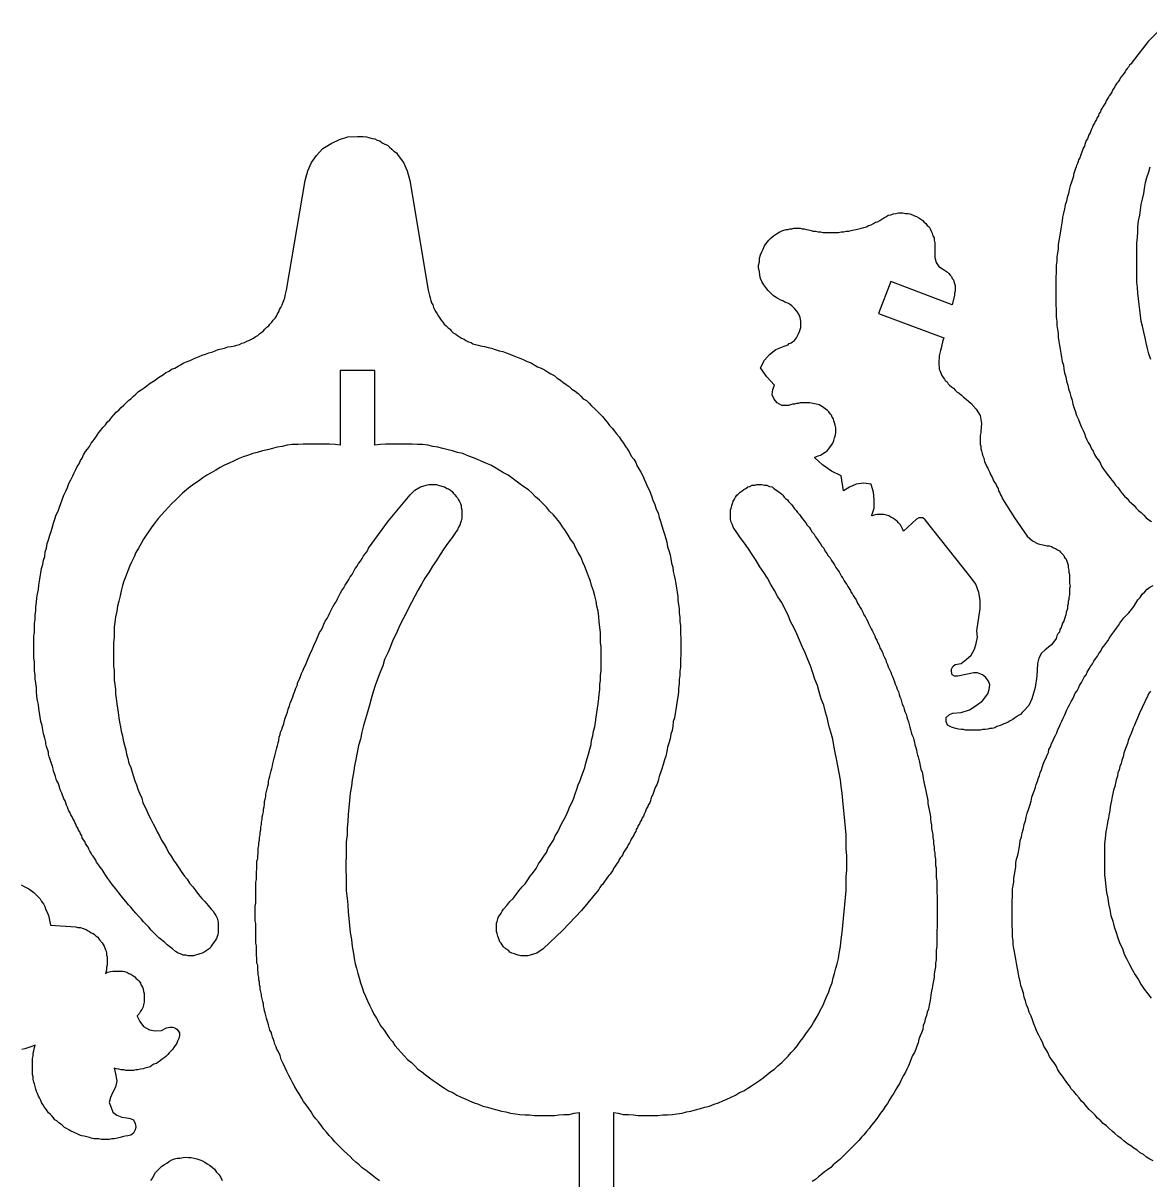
# Model space of a CAD drawing. Extents: x 3 to 449, y 3 to 233.
# Drawn here: x 122 to 220.9, y 129.4 to 230.9 of the extents above; entities that cross this region are included whole.
import ezdxf

# ---------------------------------------------------------------- set-up
doc = ezdxf.new("R2010")
doc.units = 0
doc.layers.add('DEFAULT_LAYER', color=1, linetype='CONTINUOUS')

msp = doc.modelspace()

# ---------------------------------------------------------------- linework, layer by layer
at = {"layer": 'DEFAULT_LAYER'}
for points in [[(222.34, 230.89), (220.77, 229.27), (219.37, 227.47), (219.26, 227.31), (219.14, 227.19), (219.03, 227.03), (218.92, 226.91), (218.81, 226.75), (218.75, 226.63), (218.64, 226.47), (218.53, 226.35), (218.41, 226.19), (218.3, 226.07), (218.25, 225.91), (218.13, 225.74), (218.02, 225.63), (217.91, 225.46), (217.85, 225.29), (217.74, 225.18), (217.63, 225.01), (217.57, 224.84), (217.46, 224.67), (217.35, 224.51), (217.29, 224.39), (217.18, 224.23), (217.07, 224.06), (217.01, 223.89), (216.9, 223.72), (216.79, 223.55), (216.73, 223.44), (216.62, 223.27), (216.57, 223.11), (216.45, 222.94), (216.4, 222.77), (216.29, 222.6), (216.23, 222.43), (216.12, 222.27), (216.06, 222.1), (215.95, 221.93), (215.89, 221.76), (215.78, 221.59), (215.73, 221.43), (215.67, 221.26), (215.56, 221.09), (215.5, 220.92), (215.45, 220.75), (215.33, 220.58), (215.28, 220.42), (215.22, 220.25), (215.17, 220.08), (215.05, 219.91), (215, 219.74), (214.94, 219.58), (214.89, 219.41), (214.83, 219.24), (214.77, 219.07), (214.66, 218.9), (214.61, 218.74), (214.55, 218.57), (214.49, 218.4), (214.44, 218.29), (214.38, 218.12), (214.33, 217.95), (214.27, 217.78), (214.21, 217.62), (214.21, 217.45), (214.16, 217.28), (214.05, 216.94), (213.93, 216.61), (213.82, 216.27), (213.77, 215.94), (213.65, 215.6), (213.6, 215.26), (213.49, 214.93), (213.43, 214.59), (213.32, 214.2), (213.26, 213.86), (213.21, 213.53), (213.15, 213.19), (213.09, 212.85), (213.04, 212.46), (212.98, 212.13), (212.93, 211.79), (212.87, 211.45), (212.87, 211.06), (212.81, 210.73), (212.76, 210.39), (212.76, 210), (212.7, 209.66), (212.7, 209.33), (212.7, 208.99), (212.65, 208.6), (212.65, 208.26), (212.65, 207.93), (212.65, 207.53), (212.65, 207.2), (212.65, 206.86), (212.65, 206.47), (212.65, 206.13), (212.7, 205.8), (212.7, 205.4), (212.7, 205.07), (212.76, 204.73), (212.76, 204.34), (212.81, 204), (212.87, 203.67), (212.87, 203.33), (212.93, 202.94), (212.98, 202.6), (213.04, 202.27), (213.09, 201.93), (213.15, 201.54), (213.21, 201.2), (213.32, 200.87), (213.37, 200.53), (213.43, 200.2), (213.54, 199.86), (213.6, 199.47), (213.71, 199.13), (213.77, 198.79), (213.88, 198.46), (213.99, 198.12), (214.1, 197.79), (214.16, 197.45), (214.27, 197.11), (214.38, 196.78), (214.49, 196.44), (214.66, 196.11), (214.77, 195.77), (214.89, 195.49), (215.05, 195.15), (215.17, 194.87), (215.28, 194.59), (215.39, 194.31), (215.5, 194.09), (215.67, 193.81), (215.78, 193.53), (215.95, 193.31), (216.06, 193.03), (216.23, 192.75), (216.4, 192.52), (216.57, 192.24), (216.68, 192.02), (216.85, 191.74), (217.01, 191.51), (217.18, 191.29), (217.41, 191.01), (217.57, 190.78), (217.74, 190.56), (217.91, 190.34), (218.13, 190.11), (218.3, 189.83), (218.47, 189.61), (218.69, 189.38), (218.92, 189.16), (219.09, 188.94), (219.31, 188.77), (219.54, 188.54), (219.7, 188.32), (219.93, 188.1), (220.15, 187.93), (220.38, 187.7), (220.6, 187.48), (220.82, 187.31), (221.05, 187.14)], [(220.99, 201.37), (220.82, 201.88), (220.71, 202.32), (220.6, 202.83), (220.49, 203.28), (220.38, 203.78), (220.26, 204.28), (220.15, 204.73), (220.1, 205.24), (220.04, 205.74), (219.98, 206.19), (219.93, 206.69), (219.87, 207.2), (219.82, 207.7), (219.76, 208.15), (219.76, 208.65), (219.76, 209.16), (219.76, 209.66), (219.76, 210.11), (219.76, 210.61), (219.76, 211.12), (219.76, 211.57), (219.82, 212.07), (219.87, 212.57), (219.87, 213.02), (219.93, 213.53), (220.04, 214.03), (220.1, 214.48), (220.15, 214.98), (220.26, 215.43), (220.38, 215.94), (220.43, 216.38), (220.54, 216.89), (220.66, 217.34), (220.82, 217.84), (220.94, 218.29)], [(153.31, 129.29), (152.97, 129.51), (152.69, 129.74), (152.41, 129.96), (152.13, 130.18), (151.79, 130.41), (151.51, 130.69), (151.23, 130.91), (150.95, 131.14), (150.73, 131.42), (150.45, 131.64), (150.17, 131.92), (149.89, 132.2), (149.67, 132.42), (149.39, 132.7), (149.16, 132.98), (148.88, 133.26), (148.66, 133.54), (148.43, 133.82), (148.21, 134.1), (147.98, 134.44), (147.7, 134.72), (147.48, 135), (147.31, 135.34), (147.09, 135.62), (146.86, 135.95), (146.64, 136.23), (146.47, 136.57), (146.25, 136.91), (146.08, 137.19), (145.86, 137.52), (145.69, 137.86), (145.52, 138.19), (145.35, 138.53), (145.18, 138.87), (145.02, 139.2), (144.85, 139.59), (144.68, 139.93), (144.57, 140.27), (144.4, 140.66), (144.29, 140.83), (144.23, 141.05), (144.12, 141.27), (144.06, 141.5), (144.01, 141.67), (143.9, 141.89), (143.84, 142.11), (143.78, 142.34), (143.67, 142.51), (143.62, 142.73), (143.56, 142.96), (143.5, 143.18), (143.45, 143.35), (143.39, 143.57), (143.34, 143.8), (143.28, 144.02), (143.22, 144.19), (143.17, 144.41), (143.11, 144.64), (143.11, 144.8), (143.06, 145.03), (143, 145.25), (142.94, 145.48), (142.94, 145.64), (142.89, 145.87), (142.83, 146.09), (142.83, 146.32), (142.78, 146.48), (142.78, 146.71), (142.72, 146.93), (142.72, 147.16), (142.66, 147.38), (142.66, 147.55), (142.61, 147.77), (142.61, 148), (142.61, 148.22), (142.55, 148.39), (142.55, 148.61), (142.55, 148.84), (142.5, 149.06), (142.5, 149.28), (142.5, 149.51), (142.5, 149.68), (142.5, 149.9), (142.44, 150.13), (142.44, 150.35), (142.44, 150.57), (142.44, 150.8), (142.44, 150.97), (142.44, 151.19), (142.44, 151.41), (142.44, 151.64), (142.44, 151.86), (142.38, 152.09), (142.38, 152.31), (142.38, 152.53), (142.38, 152.76), (142.38, 152.98), (142.38, 153.21), (142.38, 153.43), (142.44, 153.65), (142.44, 153.88), (142.44, 154.1), (142.44, 154.33), (142.44, 154.55), (142.44, 154.77), (142.44, 155), (142.44, 155.22), (142.44, 155.5), (142.5, 155.73), (142.5, 155.95), (142.5, 156.17), (142.5, 156.4), (142.55, 156.62), (142.55, 156.9), (142.55, 157.13), (142.55, 157.35), (142.61, 157.58), (142.61, 157.8), (142.66, 158.02), (142.66, 158.25), (142.66, 158.47), (142.72, 158.7), (142.72, 158.92), (142.78, 159.2), (142.78, 159.42), (142.83, 159.65), (142.83, 159.87), (142.89, 160.1), (142.89, 160.32), (142.94, 160.54), (142.94, 160.77), (143, 160.99), (143, 161.22), (143.06, 161.44), (143.11, 161.66), (143.11, 161.89), (143.17, 162.11), (143.22, 162.34), (143.22, 162.56), (143.28, 162.78), (143.34, 163.01), (143.34, 163.23), (143.39, 163.46), (143.45, 163.68), (143.5, 163.91), (143.56, 164.13), (143.56, 164.35), (143.62, 164.58), (143.67, 164.8), (143.73, 165.03), (143.78, 165.25), (143.84, 165.47), (143.9, 165.7), (143.95, 165.92), (144.01, 166.15), (144.06, 166.37), (144.12, 166.59), (144.18, 166.82), (144.23, 167.04), (144.29, 167.27), (144.34, 167.49), (144.4, 167.71), (144.46, 167.94), (144.51, 168.22), (144.57, 168.44), (144.62, 168.67), (144.74, 168.89), (144.79, 169.11), (144.9, 169.39), (144.96, 169.67), (145.02, 169.9), (145.13, 170.18), (145.24, 170.4), (145.3, 170.68), (145.41, 170.96), (145.46, 171.19), (145.58, 171.47), (145.69, 171.75), (145.74, 171.97), (145.86, 172.25), (145.97, 172.53), (146.08, 172.76), (146.14, 173.04), (146.25, 173.26), (146.36, 173.54), (146.47, 173.82), (146.58, 174.04), (146.7, 174.32), (146.81, 174.55), (146.92, 174.83), (147.03, 175.11), (147.14, 175.33), (147.26, 175.61), (147.37, 175.84), (147.48, 176.12), (147.59, 176.4), (147.7, 176.62), (147.82, 176.9), (147.93, 177.12), (148.04, 177.4), (148.21, 177.63), (148.32, 177.91), (148.43, 178.13), (148.54, 178.41), (148.71, 178.64), (148.82, 178.86), (148.94, 179.14), (149.05, 179.37), (149.22, 179.65), (149.33, 179.87), (149.5, 180.09), (149.61, 180.37), (149.72, 180.6), (149.89, 180.88), (150, 181.1), (150.17, 181.33), (150.28, 181.55), (150.45, 181.83), (150.62, 182.05), (150.73, 182.28), (150.9, 182.5), (151.01, 182.73), (151.18, 183.01), (151.35, 183.23), (151.46, 183.45), (151.63, 183.68), (151.79, 183.9), (151.91, 184.13), (152.07, 184.35), (152.24, 184.57), (152.35, 184.8), (154.09, 187.21), (155.99, 189.5), (156.39, 189.9), (156.89, 190.18), (157.4, 190.34), (157.62, 190.4), (157.84, 190.4), (158.07, 190.4), (158.29, 190.4), (158.46, 190.34), (158.68, 190.29), (158.85, 190.23), (159.02, 190.18), (159.24, 190.06), (159.36, 190.01), (159.52, 189.9), (159.69, 189.78), (159.8, 189.62), (159.92, 189.5), (160.03, 189.34), (160.14, 189.22), (160.25, 189.06), (160.31, 188.89), (160.42, 188.72), (160.48, 188.55), (160.48, 188.38), (160.53, 188.16), (160.53, 187.99), (160.53, 187.82), (160.53, 187.6), (160.53, 187.43), (160.48, 187.21), (160.42, 187.04), (160.36, 186.82), (160.25, 186.65), (160.14, 186.42), (160.03, 186.26), (159.69, 185.75), (159.3, 185.25), (158.96, 184.74), (158.63, 184.24), (158.29, 183.73), (157.96, 183.23), (157.62, 182.67), (157.28, 182.17), (157, 181.66), (156.67, 181.1), (156.39, 180.6), (156.11, 180.04), (155.83, 179.48), (155.55, 178.92), (155.27, 178.41), (154.99, 177.85), (154.76, 177.29), (154.48, 176.73), (154.26, 176.17), (154.03, 175.61), (153.75, 175.05), (153.59, 174.49), (153.36, 173.93), (153.14, 173.32), (152.91, 172.76), (152.75, 172.2), (152.58, 171.58), (152.41, 171.02), (152.24, 170.4), (152.07, 169.84), (151.91, 169.23), (151.74, 168.67), (151.63, 168.05), (151.46, 167.49), (151.35, 166.87), (151.23, 166.26), (151.12, 165.7), (151.01, 165.08), (150.9, 164.47), (150.84, 163.91), (150.73, 163.29), (150.67, 162.67), (150.62, 162.06), (150.56, 161.44), (150.51, 160.82), (150.45, 160.26), (150.45, 159.65), (150.39, 159.03), (150.39, 158.42), (150.39, 157.8), (150.34, 157.18), (150.34, 156.57), (150.39, 155.95), (150.39, 155.33), (150.39, 154.72), (150.45, 154.1), (150.51, 153.49), (150.56, 152.87), (150.62, 152.31), (150.67, 151.69), (150.73, 151.08), (150.84, 150.46), (150.9, 149.85), (151.01, 149.23), (151.07, 148.78), (151.18, 148.33), (151.29, 147.94), (151.4, 147.49), (151.51, 147.1), (151.63, 146.65), (151.79, 146.26), (151.91, 145.87), (152.07, 145.48), (152.24, 145.08), (152.41, 144.69), (152.63, 144.3), (152.8, 143.91), (153.03, 143.57), (153.25, 143.18), (153.42, 142.84), (153.7, 142.51), (153.92, 142.17), (154.15, 141.83), (154.43, 141.5), (154.65, 141.16), (154.93, 140.83), (155.21, 140.55), (155.49, 140.21), (155.77, 139.93), (156.11, 139.65), (156.39, 139.37), (156.67, 139.09), (157, 138.87), (157.34, 138.59), (157.68, 138.31), (158.01, 138.08), (158.35, 137.86), (158.68, 137.63), (159.02, 137.41), (159.36, 137.19), (159.75, 137.02), (160.08, 136.79), (160.48, 136.63), (160.87, 136.46), (161.2, 136.29), (161.6, 136.12), (161.99, 136.01), (162.38, 135.84), (162.77, 135.73), (163.16, 135.62), (163.61, 135.51), (164.01, 135.39), (164.4, 135.34), (164.79, 135.23), (165.24, 135.17), (165.63, 135.11), (166.08, 135.06), (166.47, 135.06), (166.92, 135), (167.37, 135), (167.76, 135), (168.21, 135), (168.65, 135), (169.05, 135.06), (169.49, 135.11), (169.94, 135.11), (170.39, 135.23), (170.84, 135.28), (170.84, 127.55)], [(173.86, 127.55), (173.86, 135.28), (174.26, 135.23), (174.7, 135.11), (175.15, 135.11), (175.6, 135.06), (175.99, 135), (176.44, 135), (176.89, 135), (177.28, 135), (177.73, 135), (178.18, 135.06), (178.57, 135.06), (179.02, 135.11), (179.41, 135.17), (179.86, 135.23), (180.25, 135.34), (180.64, 135.39), (181.03, 135.51), (181.48, 135.62), (181.87, 135.73), (182.27, 135.84), (182.66, 136.01), (183.05, 136.12), (183.44, 136.29), (183.78, 136.46), (184.17, 136.63), (184.56, 136.79), (184.9, 137.02), (185.29, 137.19), (185.63, 137.41), (185.96, 137.63), (186.3, 137.86), (186.64, 138.08), (186.97, 138.31), (187.31, 138.59), (187.64, 138.87), (187.98, 139.09), (188.26, 139.37), (188.6, 139.65), (188.88, 139.93), (189.16, 140.21), (189.44, 140.55), (189.72, 140.83), (190, 141.16), (190.22, 141.5), (190.5, 141.83), (190.72, 142.17), (190.95, 142.51), (191.23, 142.84), (191.4, 143.18), (191.62, 143.57), (191.84, 143.91), (192.01, 144.3), (192.24, 144.69), (192.4, 145.08), (192.57, 145.48), (192.74, 145.87), (192.85, 146.26), (193.02, 146.65), (193.13, 147.1), (193.25, 147.49), (193.36, 147.94), (193.47, 148.33), (193.58, 148.78), (193.64, 149.23), (193.75, 149.85), (193.81, 150.46), (193.92, 151.08), (193.97, 151.69), (194.03, 152.31), (194.09, 152.93), (194.14, 153.54), (194.2, 154.16), (194.25, 154.77), (194.25, 155.33), (194.25, 155.95), (194.31, 156.57), (194.31, 157.18), (194.31, 157.8), (194.25, 158.42), (194.25, 159.03), (194.25, 159.65), (194.2, 160.26), (194.14, 160.88), (194.09, 161.5), (194.03, 162.06), (193.97, 162.67), (193.92, 163.29), (193.81, 163.91), (193.75, 164.47), (193.64, 165.08), (193.53, 165.7), (193.41, 166.31), (193.3, 166.87), (193.19, 167.49), (193.08, 168.05), (192.91, 168.67), (192.74, 169.23), (192.63, 169.84), (192.46, 170.4), (192.29, 171.02), (192.07, 171.58), (191.9, 172.2), (191.73, 172.76), (191.51, 173.32), (191.34, 173.88), (191.12, 174.49), (190.89, 175.05), (190.67, 175.61), (190.39, 176.17), (190.16, 176.73), (189.94, 177.29), (189.66, 177.85), (189.38, 178.36), (189.16, 178.92), (188.88, 179.48), (188.6, 180.04), (188.26, 180.54), (187.98, 181.1), (187.64, 181.61), (187.36, 182.17), (187.03, 182.67), (186.69, 183.17), (186.36, 183.73), (186.02, 184.24), (185.68, 184.74), (185.35, 185.25), (184.95, 185.75), (184.62, 186.26), (184.62, 186.26), (184.45, 186.48), (184.34, 186.65), (184.28, 186.87), (184.17, 187.1), (184.11, 187.32), (184.11, 187.54), (184.11, 187.71), (184.11, 187.94), (184.11, 188.16), (184.17, 188.33), (184.23, 188.55), (184.28, 188.72), (184.34, 188.94), (184.45, 189.11), (184.56, 189.28), (184.67, 189.45), (184.79, 189.56), (184.95, 189.73), (185.12, 189.84), (185.29, 189.95), (185.46, 190.06), (185.63, 190.18), (185.8, 190.23), (186.02, 190.34), (186.24, 190.34), (186.41, 190.4), (186.64, 190.4), (186.86, 190.4), (187.08, 190.34), (187.31, 190.34), (187.53, 190.23), (187.76, 190.18), (187.92, 190.06), (188.15, 189.9), (188.37, 189.73), (188.48, 189.67), (188.6, 189.56), (188.71, 189.45), (188.82, 189.28), (188.93, 189.17), (189.1, 189.06), (189.21, 188.89), (189.32, 188.78), (189.49, 188.61), (189.6, 188.44), (189.72, 188.27), (189.88, 188.1), (190, 187.94), (190.16, 187.77), (190.28, 187.6), (190.44, 187.38), (190.56, 187.21), (190.72, 187.04), (190.84, 186.82), (191, 186.65), (191.17, 186.42), (191.28, 186.2), (191.45, 186.03), (191.56, 185.81), (191.73, 185.58), (191.84, 185.41), (192.01, 185.19), (192.12, 184.97), (192.29, 184.8), (192.4, 184.57), (192.57, 184.35), (192.69, 184.13), (192.85, 183.96), (192.97, 183.73), (193.13, 183.51), (193.25, 183.34), (193.36, 183.12), (193.53, 182.89), (193.64, 182.73), (193.75, 182.5), (193.86, 182.33), (193.97, 182.17), (194.09, 181.94), (194.2, 181.77), (194.31, 181.61), (194.42, 181.44), (194.53, 181.27), (194.65, 181.1), (194.7, 180.93), (194.81, 180.77), (194.87, 180.65), (194.98, 180.49), (195.15, 180.26), (195.26, 179.98), (195.37, 179.81), (195.49, 179.59), (195.6, 179.42), (195.71, 179.2), (195.82, 178.97), (195.93, 178.81), (196.05, 178.58), (196.16, 178.36), (196.21, 178.19), (196.33, 177.96), (196.44, 177.74), (196.55, 177.57), (196.66, 177.35), (196.77, 177.12), (196.83, 176.9), (196.94, 176.73), (197.05, 176.51), (197.17, 176.28), (197.22, 176.06), (197.33, 175.89), (197.45, 175.67), (197.5, 175.44), (197.61, 175.22), (197.73, 175), (197.78, 174.83), (197.89, 174.6), (197.95, 174.38), (198.06, 174.16), (198.17, 173.93), (198.23, 173.71), (198.34, 173.54), (198.4, 173.32), (198.51, 173.09), (198.57, 172.87), (198.68, 172.64), (198.73, 172.42), (198.85, 172.2), (198.9, 171.97), (198.96, 171.75), (199.07, 171.58), (199.13, 171.36), (199.18, 171.13), (199.29, 170.91), (199.35, 170.68), (199.41, 170.46), (199.52, 170.23), (199.57, 170.01), (199.63, 169.79), (199.74, 169.56), (199.8, 169.34), (199.86, 169.11), (199.91, 168.89), (199.97, 168.67), (200.02, 168.44), (200.14, 168.22), (200.19, 167.99), (200.25, 167.77), (200.3, 167.55), (200.36, 167.32), (200.42, 167.1), (200.47, 166.87), (200.53, 166.65), (200.58, 166.48), (200.64, 166.26), (200.7, 166.03), (200.75, 165.7), (200.81, 165.42), (200.92, 165.14), (200.98, 164.86), (201.03, 164.58), (201.09, 164.3), (201.14, 164.02), (201.2, 163.79), (201.26, 163.51), (201.31, 163.23), (201.37, 162.95), (201.42, 162.67), (201.42, 162.39), (201.48, 162.11), (201.54, 161.83), (201.59, 161.55), (201.65, 161.27), (201.65, 161.05), (201.7, 160.77), (201.76, 160.49), (201.76, 160.21), (201.82, 159.93), (201.87, 159.65), (201.87, 159.42), (201.93, 159.14), (201.93, 158.86), (201.98, 158.58), (201.98, 158.3), (202.04, 158.08), (202.04, 157.8), (202.1, 157.52), (202.1, 157.24), (202.1, 156.96), (202.15, 156.74), (202.15, 156.45), (202.15, 156.17), (202.15, 155.89), (202.21, 155.61), (202.21, 155.33), (202.21, 155.11), (202.21, 154.83), (202.21, 154.55), (202.26, 154.27), (202.26, 153.99), (202.26, 153.71), (202.26, 153.43), (202.26, 153.15), (202.26, 152.93), (202.26, 152.65), (202.26, 152.37), (202.26, 152.09), (202.26, 151.81), (202.26, 151.53), (202.21, 151.25), (202.21, 150.97), (202.21, 150.69), (202.21, 150.41), (202.21, 150.13), (202.21, 149.85), (202.15, 149.51), (202.15, 149.23), (202.15, 148.95), (202.15, 148.67), (202.1, 148.39), (202.1, 148.05), (202.04, 147.77), (201.98, 147.44), (201.98, 147.16), (201.93, 146.82), (201.87, 146.54), (201.82, 146.2), (201.76, 145.92), (201.7, 145.59), (201.65, 145.31), (201.59, 144.97), (201.54, 144.69), (201.48, 144.36), (201.37, 144.08), (201.31, 143.8), (201.2, 143.46), (201.14, 143.18), (201.03, 142.9), (200.98, 142.56), (200.86, 142.28), (200.75, 142), (200.64, 141.72), (200.58, 141.39), (200.47, 141.11), (200.36, 140.83), (200.25, 140.55), (200.08, 140.27), (199.97, 139.99), (199.86, 139.65), (199.74, 139.37), (199.57, 139.09), (199.46, 138.81), (199.29, 138.53), (199.13, 138.19), (198.96, 137.86), (198.79, 137.58), (198.62, 137.3), (198.45, 136.96), (198.23, 136.68), (198.06, 136.4), (197.89, 136.07), (197.67, 135.79), (197.5, 135.51), (197.28, 135.23), (197.11, 134.94), (196.89, 134.66), (196.66, 134.38), (196.49, 134.16), (196.27, 133.88), (196.05, 133.6), (195.82, 133.32), (195.6, 133.1), (195.37, 132.82), (195.15, 132.59), (194.87, 132.31), (194.65, 132.09), (194.42, 131.86), (194.14, 131.58), (193.92, 131.36), (193.69, 131.14), (193.41, 130.91), (193.13, 130.69), (192.91, 130.46), (192.63, 130.24), (192.35, 130.07), (192.12, 129.85), (191.84, 129.62), (191.56, 129.4), (191.28, 129.23)], [(221.19, 131.02), (220.91, 131.19), (220.63, 131.35), (220.35, 131.58), (220.07, 131.75), (219.79, 131.97), (219.51, 132.14), (219.23, 132.36), (218.95, 132.53), (218.67, 132.75), (218.39, 132.98), (218.11, 133.2), (217.83, 133.43), (217.61, 133.65), (217.33, 133.87), (217.11, 134.1), (216.83, 134.32), (216.6, 134.55), (216.32, 134.77), (216.1, 135.05), (215.87, 135.27), (215.59, 135.55), (215.37, 135.78), (215.14, 136.06), (214.92, 136.28), (214.7, 136.56), (214.47, 136.84), (214.25, 137.12), (214.02, 137.35), (213.86, 137.63), (213.63, 137.91), (213.41, 138.19), (213.24, 138.47), (213.02, 138.75), (212.85, 139.03), (212.68, 139.36), (212.51, 139.64), (212.29, 139.92), (212.12, 140.2), (211.95, 140.54), (211.78, 140.82), (211.62, 141.1), (211.5, 141.44), (211.34, 141.72), (211.17, 142.05), (211, 142.39), (210.89, 142.72), (210.72, 143.06), (210.61, 143.4), (210.5, 143.73), (210.33, 144.07), (210.22, 144.41), (210.1, 144.74), (209.99, 145.08), (209.88, 145.41), (209.82, 145.75), (209.71, 146.09), (209.6, 146.42), (209.54, 146.76), (209.43, 147.09), (209.38, 147.43), (209.32, 147.77), (209.26, 148.05), (209.21, 148.38), (209.15, 148.72), (209.1, 149.05), (209.04, 149.39), (208.98, 149.67), (208.93, 150.01), (208.93, 150.34), (208.87, 150.68), (208.87, 150.96), (208.87, 151.3), (208.82, 151.63), (208.82, 151.97), (208.82, 152.3), (208.82, 152.58), (208.82, 152.92), (208.82, 153.26), (208.82, 153.59), (208.82, 153.87), (208.87, 154.21), (208.87, 154.54), (208.87, 154.88), (208.93, 155.22), (208.98, 155.5), (208.98, 155.83), (209.04, 156.17), (209.1, 156.5), (209.15, 156.84), (209.15, 157.18), (209.21, 157.51), (209.32, 157.85), (209.38, 158.13), (209.43, 158.47), (209.49, 158.8), (209.54, 159.14), (209.66, 159.47), (209.71, 159.81), (209.82, 160.2), (209.88, 160.54), (209.99, 160.87), (210.05, 161.21), (210.16, 161.55), (210.27, 161.88), (210.38, 162.22), (210.5, 162.61), (210.55, 162.95), (210.66, 163.28), (210.78, 163.56), (210.89, 163.84), (210.94, 164.07), (211.06, 164.35), (211.11, 164.57), (211.22, 164.85), (211.28, 165.08), (211.39, 165.36), (211.5, 165.64), (211.56, 165.86), (211.67, 166.14), (211.78, 166.36), (211.9, 166.64), (212.01, 166.87), (212.06, 167.15), (212.18, 167.37), (212.29, 167.65), (212.4, 167.88), (212.51, 168.16), (212.62, 168.38), (212.74, 168.6), (212.85, 168.88), (212.96, 169.11), (213.07, 169.39), (213.18, 169.61), (213.3, 169.89), (213.41, 170.12), (213.52, 170.34), (213.63, 170.62), (213.74, 170.84), (213.86, 171.07), (214.02, 171.35), (214.14, 171.57), (214.25, 171.8), (214.36, 172.08), (214.53, 172.3), (214.64, 172.53), (214.75, 172.75), (214.92, 173.03), (215.03, 173.25), (215.14, 173.48), (215.31, 173.7), (215.42, 173.93), (215.59, 174.21), (215.71, 174.43), (215.87, 174.65), (215.99, 174.88), (216.15, 175.1), (216.32, 175.33), (216.43, 175.55), (216.6, 175.77), (216.71, 176), (216.88, 176.22), (217.05, 176.45), (217.22, 176.67), (217.33, 176.89), (217.5, 177.12), (217.67, 177.34), (217.83, 177.57), (218, 177.79), (218.17, 178.01), (218.28, 178.24), (218.45, 178.46), (218.62, 178.69), (218.84, 178.91), (219.07, 179.14), (219.29, 179.42), (219.51, 179.7), (219.68, 179.98), (219.85, 180.26), (220.07, 180.48), (220.24, 180.76), (220.47, 180.98), (220.69, 181.21), (220.91, 181.38), (221.19, 181.54)], [(220.97, 172.25), (220.8, 172.02), (220.69, 171.74), (220.52, 171.46), (220.41, 171.18), (220.3, 170.96), (220.19, 170.68), (220.02, 170.4), (219.91, 170.12), (219.79, 169.84), (219.68, 169.56), (219.57, 169.28), (219.46, 169.05), (219.35, 168.77), (219.23, 168.49), (219.12, 168.21), (219.01, 167.93), (218.95, 167.65), (218.84, 167.37), (218.73, 167.09), (218.62, 166.81), (218.56, 166.48), (218.45, 166.2), (218.39, 165.92), (218.28, 165.64), (218.23, 165.36), (218.11, 165.08), (218.06, 164.8), (217.95, 164.46), (217.89, 164.18), (217.83, 163.9), (217.72, 163.56), (217.67, 163.28), (217.61, 163), (217.55, 162.67), (217.5, 162.39), (217.44, 162.11), (217.39, 161.77), (217.33, 161.49), (217.27, 161.15), (217.22, 160.87), (217.16, 160.54), (217.11, 160.2), (217.05, 159.92), (217.05, 159.92), (216.99, 159.36), (216.94, 158.86), (216.94, 158.3), (216.94, 157.74), (216.94, 157.23), (216.94, 156.67), (216.94, 156.17), (216.99, 155.66), (217.05, 155.1), (217.11, 154.6), (217.22, 154.1), (217.27, 153.59), (217.39, 153.09), (217.5, 152.58), (217.67, 152.08), (217.78, 151.58), (217.95, 151.07), (218.11, 150.62), (218.28, 150.12), (218.51, 149.67), (218.67, 149.17), (218.9, 148.72), (219.12, 148.27), (219.35, 147.82), (219.63, 147.37), (219.91, 146.93), (220.13, 146.53), (220.41, 146.09), (220.75, 145.69), (221.03, 145.3)], [(121.85, 155.26), (122.07, 155.14), (122.29, 155.03), (122.52, 154.92), (122.74, 154.75), (122.97, 154.58), (123.13, 154.42), (123.36, 154.19), (123.53, 154.02), (123.64, 153.8), (123.81, 153.58), (123.92, 153.35), (124.03, 153.07), (124.14, 152.85), (124.26, 152.57), (124.31, 152.29), (124.37, 152.01), (124.42, 151.73), (126.66, 151.56), (126.83, 151.5), (127.06, 151.5), (127.22, 151.45), (127.39, 151.39), (127.56, 151.33), (127.73, 151.22), (127.84, 151.17), (128.01, 151.05), (128.18, 151), (128.29, 150.89), (128.4, 150.77), (128.57, 150.66), (128.74, 150.44), (128.96, 150.16), (129.13, 149.88), (129.24, 149.54), (129.3, 149.43), (129.35, 149.26), (129.35, 149.09), (129.41, 148.93), (129.41, 148.76), (129.41, 148.59), (129.41, 148.37), (129.41, 148.2), (129.35, 148.03), (129.35, 147.86), (129.3, 147.64), (129.24, 147.47), (129.24, 147.47), (129.46, 147.58), (129.69, 147.64), (129.91, 147.69), (130.14, 147.69), (130.3, 147.69), (130.53, 147.69), (130.75, 147.69), (130.92, 147.64), (131.14, 147.58), (131.31, 147.47), (131.48, 147.41), (131.65, 147.3), (131.82, 147.19), (131.93, 147.08), (132.1, 146.91), (132.21, 146.8), (132.32, 146.63), (132.38, 146.46), (132.49, 146.29), (132.55, 146.13), (132.6, 145.9), (132.66, 145.73), (132.66, 145.51), (132.66, 145.34), (132.66, 145.12), (132.66, 144.95), (132.6, 144.72), (132.55, 144.56), (132.43, 144.33), (132.32, 144.16), (132.21, 143.94), (132.04, 143.77), (132.04, 143.72), (132.27, 143.27), (132.6, 142.82), (133.11, 142.54), (133.61, 142.43), (134.17, 142.48), (134.62, 142.71), (134.9, 142.76), (135.12, 142.76), (135.35, 142.71), (135.51, 142.6), (135.63, 142.43), (135.74, 142.26), (135.74, 142.04), (135.68, 141.76), (135.57, 141.53), (135.51, 141.36), (135.4, 141.2), (135.29, 141.03), (135.12, 140.8), (135.01, 140.69), (134.84, 140.52), (134.73, 140.36), (134.56, 140.19), (134.39, 140.08), (134.23, 139.96), (134.06, 139.8), (133.89, 139.68), (133.72, 139.57), (133.5, 139.52), (133.33, 139.4), (133.16, 139.29), (132.94, 139.24), (132.71, 139.18), (132.55, 139.12), (132.32, 139.07), (132.1, 139.01), (131.93, 139.01), (131.71, 138.96), (131.48, 138.96), (131.26, 138.96), (131.03, 138.96), (130.86, 139.01), (130.64, 139.01), (130.42, 139.07), (130.19, 139.12), (130.02, 139.18), (130.14, 138.68), (130.25, 138.06), (130.14, 137.5), (129.86, 136.99), (129.69, 136.6), (129.58, 136.15), (129.74, 135.71), (129.91, 135.31), (130.25, 135.03), (130.7, 134.87), (131.14, 134.81), (131.43, 134.75), (131.71, 134.64), (131.87, 134.31), (131.93, 134.03), (131.87, 133.75), (131.71, 133.47), (131.48, 133.3), (131.2, 133.24), (130.98, 133.19), (130.75, 133.13), (130.53, 133.07), (130.3, 133.02), (130.02, 132.96), (129.8, 132.96), (129.58, 132.91), (129.35, 132.91), (129.13, 132.91), (128.9, 132.91), (128.68, 132.96), (128.46, 132.96), (128.23, 132.96), (128.01, 133.02), (127.84, 133.07), (127.62, 133.13), (127.39, 133.19), (127.17, 133.24), (127, 133.3), (126.78, 133.41), (126.61, 133.47), (126.38, 133.58), (126.22, 133.63), (126.05, 133.75), (125.82, 133.86), (125.66, 133.97), (125.49, 134.14), (125.32, 134.25), (125.15, 134.36), (124.98, 134.53), (124.82, 134.64), (124.7, 134.81), (124.54, 134.98), (124.42, 135.09), (124.26, 135.26), (124.14, 135.43), (124.03, 135.59), (123.86, 135.76), (123.75, 135.99), (123.64, 136.15), (123.58, 136.32), (123.47, 136.55), (123.36, 136.71), (123.3, 136.94), (123.19, 137.11), (123.13, 137.33), (123.08, 137.55), (123.02, 137.78), (122.97, 137.95), (122.91, 138.17), (122.91, 138.4), (122.85, 138.62), (122.85, 138.84), (122.85, 139.07), (122.85, 139.29), (122.85, 139.52), (122.85, 139.74), (122.85, 140.02), (122.91, 140.24), (122.91, 140.47), (122.97, 140.69), (123.02, 140.97), (123.08, 141.2), (122.8, 141.08), (122.52, 140.97), (122.18, 140.86), (121.9, 140.8)], [(133.24, 129.3), (133.4, 129.53), (133.52, 129.81), (133.64, 130.01), (133.84, 130.21), (134.04, 130.41), (134.19, 130.56), (134.43, 130.72), (134.63, 130.84), (134.87, 131), (135.07, 131.12), (135.3, 131.2), (135.54, 131.28), (135.78, 131.28), (136.06, 131.32), (136.25, 131.36), (136.53, 131.32), (136.77, 131.32), (137.05, 131.28), (137.28, 131.2), (137.52, 131.12), (137.76, 131.04), (137.96, 130.92), (138.19, 130.76), (138.39, 130.64), (138.63, 130.49), (138.83, 130.29), (138.99, 130.05), (139.22, 129.81), (139.38, 129.57), (139.5, 129.3)]]:
    msp.add_lwpolyline(points, dxfattribs=at)
for points in [[(138.54, 153.12), (138.71, 152.95), (138.82, 152.73), (138.93, 152.56), (139.04, 152.33), (139.1, 152.11), (139.15, 151.94), (139.15, 151.72), (139.15, 151.49), (139.15, 151.32), (139.15, 151.1), (139.1, 150.88), (139.04, 150.71), (138.99, 150.54), (138.87, 150.37), (138.76, 150.2), (138.65, 150.04), (138.54, 149.87), (138.43, 149.7), (138.26, 149.59), (138.09, 149.48), (137.92, 149.36), (137.75, 149.25), (137.53, 149.2), (137.36, 149.14), (137.14, 149.08), (136.97, 149.03), (136.74, 149.03), (136.52, 149.03), (136.3, 149.08), (136.07, 149.08), (135.85, 149.2), (135.62, 149.25), (135.4, 149.42), (135.12, 149.64), (134.9, 149.81), (134.67, 149.98), (134.45, 150.2), (134.17, 150.43), (133.94, 150.6), (133.72, 150.82), (133.5, 151.04), (133.27, 151.27), (133.05, 151.55), (132.82, 151.77), (132.6, 152), (132.38, 152.28), (132.15, 152.5), (131.93, 152.78), (131.7, 153.01), (131.48, 153.29), (131.26, 153.51), (131.03, 153.79), (130.86, 154.01), (130.64, 154.29), (130.41, 154.57), (130.25, 154.8), (130.02, 155.08), (129.85, 155.3), (129.63, 155.58), (129.46, 155.81), (129.29, 156.09), (129.13, 156.31), (128.96, 156.59), (128.79, 156.81), (128.68, 156.98), (128.57, 157.09), (128.45, 157.26), (128.4, 157.43), (128.29, 157.6), (128.17, 157.77), (128.06, 157.88), (128.01, 158.05), (127.89, 158.21), (127.78, 158.38), (127.73, 158.55), (127.61, 158.72), (127.5, 158.89), (127.45, 159.05), (127.33, 159.22), (127.22, 159.39), (127.17, 159.56), (127.05, 159.73), (127, 159.9), (126.89, 160.06), (126.83, 160.23), (126.72, 160.4), (126.66, 160.57), (126.55, 160.74), (126.49, 160.9), (126.38, 161.07), (126.33, 161.24), (126.21, 161.41), (126.16, 161.58), (126.05, 161.74), (125.99, 161.91), (125.93, 162.08), (125.82, 162.25), (125.77, 162.47), (125.71, 162.64), (125.6, 162.81), (125.54, 162.98), (125.49, 163.14), (125.43, 163.31), (125.32, 163.48), (125.26, 163.7), (125.21, 163.87), (125.15, 164.04), (125.09, 164.21), (124.98, 164.38), (124.93, 164.54), (124.87, 164.77), (124.81, 164.94), (124.76, 165.1), (124.7, 165.27), (124.65, 165.44), (124.59, 165.66), (124.53, 165.83), (124.48, 166), (124.42, 166.17), (124.37, 166.34), (124.31, 166.5), (124.25, 166.73), (124.25, 166.9), (124.2, 167.07), (124.14, 167.23), (124.09, 167.4), (124.03, 167.63), (124.03, 167.79), (123.92, 168.13), (123.81, 168.52), (123.75, 168.86), (123.69, 169.25), (123.58, 169.59), (123.52, 169.98), (123.47, 170.37), (123.41, 170.71), (123.36, 171.1), (123.3, 171.43), (123.24, 171.83), (123.19, 172.22), (123.19, 172.55), (123.13, 172.95), (123.08, 173.34), (123.08, 173.67), (123.02, 174.07), (123.02, 174.46), (123.02, 174.8), (122.96, 175.19), (122.96, 175.58), (122.96, 175.97), (122.96, 176.31), (122.96, 176.7), (122.96, 177.09), (123.02, 177.43), (123.02, 177.82), (123.02, 178.21), (123.08, 178.55), (123.08, 178.94), (123.13, 179.33), (123.13, 179.67), (123.19, 180.06), (123.24, 180.45), (123.3, 180.79), (123.36, 181.18), (123.41, 181.57), (123.47, 181.91), (123.52, 182.3), (123.58, 182.64), (123.64, 183.03), (123.75, 183.37), (123.81, 183.76), (123.92, 184.09), (123.97, 184.49), (124.09, 184.82), (124.14, 185.21), (124.25, 185.55), (124.37, 185.94), (124.48, 186.28), (124.59, 186.67), (124.7, 187.01), (124.81, 187.34), (124.93, 187.73), (125.09, 188.07), (125.21, 188.41), (125.32, 188.74), (125.49, 189.14), (125.6, 189.47), (125.77, 189.81), (125.93, 190.14), (126.05, 190.48), (126.21, 190.82), (126.38, 191.15), (126.49, 191.43), (126.66, 191.71), (126.77, 191.99), (126.94, 192.22), (127.05, 192.5), (127.22, 192.72), (127.33, 193), (127.5, 193.28), (127.67, 193.5), (127.84, 193.73), (128.01, 194.01), (128.17, 194.23), (128.34, 194.46), (128.51, 194.74), (128.68, 194.96), (128.85, 195.18), (129.01, 195.41), (129.24, 195.63), (129.41, 195.86), (129.63, 196.08), (129.8, 196.31), (130.02, 196.53), (130.19, 196.75), (130.41, 196.92), (130.64, 197.15), (130.86, 197.37), (131.03, 197.54), (131.26, 197.76), (131.48, 197.93), (131.7, 198.15), (131.93, 198.32), (132.15, 198.55), (132.38, 198.71), (132.66, 198.88), (132.88, 199.05), (133.1, 199.22), (133.33, 199.39), (133.61, 199.55), (133.83, 199.72), (134.06, 199.89), (134.34, 200.06), (134.56, 200.23), (134.84, 200.34), (135.06, 200.51), (135.34, 200.62), (135.62, 200.79), (135.85, 200.9), (136.13, 201.07), (136.41, 201.18), (136.69, 201.29), (136.91, 201.4), (137.19, 201.51), (137.47, 201.63), (137.75, 201.74), (138.03, 201.85), (138.31, 201.96), (138.59, 202.02), (138.87, 202.13), (139.15, 202.24), (139.43, 202.3), (139.71, 202.35), (139.99, 202.47), (140.27, 202.52), (140.61, 202.58), (140.78, 202.63), (141, 202.69), (141.23, 202.8), (141.45, 202.86), (141.67, 202.97), (141.84, 203.03), (142.07, 203.14), (142.23, 203.25), (142.4, 203.36), (142.63, 203.48), (142.79, 203.64), (142.96, 203.76), (143.13, 203.87), (143.24, 204.04), (143.41, 204.2), (143.58, 204.32), (143.69, 204.48), (143.86, 204.65), (143.97, 204.82), (144.14, 204.99), (144.25, 205.16), (144.36, 205.38), (144.47, 205.55), (144.53, 205.77), (144.64, 205.94), (144.75, 206.16), (144.81, 206.33), (144.92, 206.56), (144.98, 206.78), (145.03, 207), (145.09, 207.23), (145.15, 207.45), (146.77, 217.09), (147, 217.93), (147.33, 218.66), (147.78, 219.27), (148.34, 219.89), (149.07, 220.34), (149.8, 220.67), (150.52, 220.9), (151.36, 220.95), (151.64, 220.95), (151.87, 220.95), (152.15, 220.9), (152.37, 220.84), (152.65, 220.78), (152.88, 220.73), (153.1, 220.62), (153.33, 220.56), (153.55, 220.39), (153.77, 220.28), (154, 220.17), (154.17, 220), (154.39, 219.83), (154.56, 219.66), (154.78, 219.5), (154.95, 219.27), (155.4, 218.66), (155.73, 217.93), (155.96, 217.09), (157.58, 207.45), (157.64, 207.23), (157.69, 207), (157.75, 206.78), (157.81, 206.56), (157.86, 206.33), (157.97, 206.16), (158.03, 205.94), (158.14, 205.77), (158.25, 205.55), (158.37, 205.38), (158.48, 205.16), (158.59, 204.99), (158.7, 204.82), (158.87, 204.65), (158.98, 204.48), (159.15, 204.32), (159.32, 204.15), (159.49, 204.04), (159.6, 203.87), (159.77, 203.7), (159.99, 203.59), (160.16, 203.48), (160.33, 203.36), (160.5, 203.25), (160.72, 203.14), (160.89, 203.03), (161.11, 202.92), (161.34, 202.86), (161.5, 202.75), (161.73, 202.69), (161.95, 202.63), (162.18, 202.58), (162.51, 202.52), (162.85, 202.41), (163.13, 202.35), (163.46, 202.24), (163.8, 202.13), (164.14, 202.07), (164.42, 201.96), (164.75, 201.85), (165.09, 201.68), (165.37, 201.57), (165.7, 201.46), (165.98, 201.35), (166.26, 201.18), (166.6, 201.07), (166.88, 200.9), (167.16, 200.73), (167.5, 200.62), (167.78, 200.45), (168.06, 200.28), (168.34, 200.11), (168.62, 199.95), (168.9, 199.72), (169.18, 199.55), (169.4, 199.39), (169.68, 199.16), (169.96, 198.99), (170.19, 198.77), (170.47, 198.6), (170.75, 198.38), (170.97, 198.15), (171.19, 197.93), (171.47, 197.76), (171.7, 197.54), (171.92, 197.31), (172.2, 197.03), (172.43, 196.81), (172.65, 196.59), (172.87, 196.36), (173.1, 196.08), (173.27, 195.86), (173.49, 195.58), (173.71, 195.35), (173.94, 195.07), (174.11, 194.85), (174.33, 194.57), (174.5, 194.29), (174.72, 194.01), (174.89, 193.73), (175.06, 193.5), (175.23, 193.22), (175.4, 192.89), (175.62, 192.61), (175.79, 192.33), (175.9, 192.05), (176.07, 191.77), (176.24, 191.49), (176.4, 191.15), (176.52, 190.87), (176.68, 190.54), (176.8, 190.26), (176.96, 189.92), (177.08, 189.64), (177.19, 189.3), (177.3, 189.02), (177.47, 188.63), (177.58, 188.24), (177.75, 187.9), (177.86, 187.51), (177.97, 187.17), (178.08, 186.78), (178.2, 186.39), (178.31, 186.05), (178.42, 185.66), (178.53, 185.33), (178.59, 184.93), (178.7, 184.6), (178.81, 184.21), (178.87, 183.87), (178.92, 183.48), (179.04, 183.14), (179.09, 182.75), (179.15, 182.41), (179.26, 182.02), (179.32, 181.69), (179.37, 181.29), (179.43, 180.96), (179.48, 180.56), (179.48, 180.23), (179.54, 179.84), (179.6, 179.5), (179.6, 179.11), (179.65, 178.72), (179.65, 178.38), (179.71, 177.99), (179.71, 177.65), (179.71, 177.26), (179.76, 176.92), (179.76, 176.53), (179.76, 176.2), (179.76, 175.8), (179.76, 175.47), (179.71, 175.08), (179.71, 174.74), (179.71, 174.35), (179.65, 174.01), (179.65, 173.62), (179.6, 173.28), (179.6, 172.89), (179.54, 172.5), (179.54, 172.16), (179.48, 171.77), (179.43, 171.43), (179.37, 171.04), (179.32, 170.65), (179.26, 170.31), (179.2, 169.92), (179.09, 169.59), (179.04, 169.19), (178.98, 168.8), (178.87, 168.47), (178.81, 168.07), (178.7, 167.68), (178.59, 167.35), (178.53, 166.95), (178.42, 166.56), (178.31, 166.22), (178.2, 165.83), (178.08, 165.44), (178.03, 165.27), (177.97, 165.1), (177.92, 164.94), (177.86, 164.77), (177.8, 164.54), (177.75, 164.38), (177.69, 164.21), (177.64, 164.04), (177.52, 163.87), (177.47, 163.7), (177.41, 163.54), (177.36, 163.37), (177.3, 163.2), (177.19, 163.03), (177.13, 162.81), (177.08, 162.64), (177.02, 162.47), (176.91, 162.3), (176.85, 162.14), (176.74, 161.97), (176.68, 161.8), (176.63, 161.63), (176.52, 161.46), (176.46, 161.3), (176.35, 161.13), (176.29, 160.96), (176.18, 160.79), (176.12, 160.62), (176.01, 160.46), (175.96, 160.29), (175.84, 160.12), (175.79, 159.95), (175.68, 159.78), (175.62, 159.62), (175.51, 159.45), (175.4, 159.28), (175.34, 159.11), (175.23, 158.94), (175.12, 158.77), (175.06, 158.61), (174.95, 158.44), (174.84, 158.27), (174.72, 158.1), (174.67, 157.93), (174.56, 157.77), (174.44, 157.65), (174.33, 157.49), (174.28, 157.32), (174.16, 157.15), (174.05, 156.98), (173.94, 156.81), (173.83, 156.7), (173.77, 156.53), (173.66, 156.37), (173.55, 156.2), (173.43, 156.09), (173.32, 155.92), (173.21, 155.75), (173.1, 155.64), (172.99, 155.47), (172.87, 155.3), (172.76, 155.19), (172.65, 155.02), (172.54, 154.85), (171.03, 153.01), (169.4, 151.27), (167.67, 149.64), (167.11, 149.25), (166.54, 149.08), (166.32, 149.03), (166.1, 149.03), (165.87, 149.03), (165.7, 149.03), (165.48, 149.08), (165.31, 149.14), (165.14, 149.2), (164.92, 149.25), (164.75, 149.36), (164.64, 149.48), (164.47, 149.59), (164.3, 149.7), (164.19, 149.81), (164.08, 149.98), (163.97, 150.15), (163.86, 150.26), (163.8, 150.43), (163.74, 150.6), (163.69, 150.76), (163.63, 150.99), (163.58, 151.16), (163.58, 151.32), (163.58, 151.49), (163.58, 151.72), (163.58, 151.88), (163.63, 152.05), (163.69, 152.28), (163.74, 152.45), (163.86, 152.61), (163.97, 152.78), (164.08, 152.95), (164.19, 153.12), (164.47, 153.45), (164.75, 153.79), (165.03, 154.07), (165.31, 154.41), (165.54, 154.74), (165.82, 155.08), (166.1, 155.36), (166.32, 155.69), (166.54, 156.03), (166.82, 156.37), (167.05, 156.7), (167.27, 157.09), (167.5, 157.43), (167.72, 157.77), (167.95, 158.1), (168.11, 158.49), (168.34, 158.83), (168.56, 159.17), (168.73, 159.56), (168.95, 159.9), (169.12, 160.29), (169.29, 160.62), (169.51, 161.02), (169.68, 161.35), (169.85, 161.74), (170.02, 162.14), (170.19, 162.47), (170.35, 162.86), (170.47, 163.26), (170.63, 163.65), (170.75, 164.04), (170.91, 164.43), (171.03, 164.77), (171.19, 165.16), (171.31, 165.55), (171.42, 165.94), (171.53, 166.34), (171.64, 166.73), (171.75, 167.18), (171.87, 167.57), (171.92, 167.96), (172.03, 168.35), (172.09, 168.75), (172.2, 169.14), (172.26, 169.53), (172.31, 169.98), (172.37, 170.37), (172.43, 170.76), (172.48, 171.15), (172.54, 171.6), (172.59, 171.99), (172.65, 172.39), (172.65, 172.83), (172.71, 173.23), (172.71, 173.62), (172.76, 174.07), (172.76, 174.46), (172.76, 174.91), (172.76, 175.3), (172.76, 175.69), (172.76, 176.14), (172.71, 176.53), (172.71, 176.98), (172.71, 177.37), (172.65, 177.88), (172.59, 178.32), (172.54, 178.77), (172.48, 179.28), (172.37, 179.72), (172.31, 180.17), (172.2, 180.62), (172.09, 181.07), (171.92, 181.52), (171.81, 181.91), (171.64, 182.36), (171.47, 182.81), (171.31, 183.2), (171.14, 183.59), (170.97, 184.04), (170.75, 184.43), (170.52, 184.82), (170.35, 185.21), (170.07, 185.61), (169.85, 185.94), (169.63, 186.33), (169.35, 186.67), (169.12, 187.06), (168.84, 187.4), (168.56, 187.73), (168.23, 188.07), (167.95, 188.41), (167.67, 188.69), (167.33, 189.02), (166.99, 189.3), (166.71, 189.64), (166.38, 189.92), (165.98, 190.2), (165.65, 190.42), (165.31, 190.7), (164.92, 190.98), (164.58, 191.21), (164.19, 191.43), (163.8, 191.66), (163.41, 191.88), (163.07, 192.1), (162.62, 192.27), (162.23, 192.44), (161.84, 192.61), (161.45, 192.78), (161, 192.94), (160.61, 193.11), (160.16, 193.22), (159.71, 193.34), (159.32, 193.45), (158.87, 193.56), (158.42, 193.67), (157.97, 193.73), (157.53, 193.84), (157.08, 193.9), (156.63, 193.9), (156.18, 193.95), (155.68, 193.95), (155.23, 193.95), (154.78, 193.95), (154.28, 193.95), (153.83, 193.95), (153.38, 193.9), (152.88, 193.84), (152.88, 200.39), (149.85, 200.39), (149.85, 193.84), (149.4, 193.9), (148.9, 193.95), (148.45, 193.95), (148, 193.95), (147.5, 193.95), (147.05, 193.95), (146.6, 193.95), (146.16, 193.9), (145.65, 193.9), (145.2, 193.84), (144.75, 193.73), (144.31, 193.67), (143.91, 193.56), (143.47, 193.45), (143.02, 193.34), (142.57, 193.22), (142.18, 193.11), (141.73, 192.94), (141.34, 192.83), (140.89, 192.66), (140.5, 192.44), (140.11, 192.27), (139.71, 192.1), (139.32, 191.88), (138.93, 191.66), (138.54, 191.43), (138.15, 191.21), (137.81, 190.98), (137.42, 190.7), (137.08, 190.48), (136.69, 190.2), (136.35, 189.92), (136.02, 189.64), (135.68, 189.3), (135.4, 189.02), (135.06, 188.69), (134.78, 188.41), (134.45, 188.07), (134.17, 187.73), (133.89, 187.4), (133.61, 187.06), (133.33, 186.67), (133.1, 186.33), (132.82, 185.94), (132.6, 185.61), (132.38, 185.21), (132.15, 184.82), (131.93, 184.43), (131.76, 184.04), (131.54, 183.59), (131.37, 183.2), (131.2, 182.81), (131.03, 182.36), (130.86, 181.91), (130.75, 181.52), (130.64, 181.07), (130.53, 180.62), (130.41, 180.17), (130.3, 179.72), (130.25, 179.28), (130.13, 178.77), (130.08, 178.32), (130.02, 177.88), (130.02, 177.37), (130.02, 176.98), (129.97, 176.53), (129.97, 176.14), (129.97, 175.69), (129.97, 175.3), (129.97, 174.85), (129.97, 174.46), (130.02, 174.07), (130.02, 173.62), (130.02, 173.23), (130.08, 172.83), (130.13, 172.39), (130.13, 171.99), (130.19, 171.6), (130.25, 171.15), (130.3, 170.76), (130.36, 170.37), (130.41, 169.92), (130.47, 169.53), (130.58, 169.14), (130.64, 168.75), (130.75, 168.35), (130.81, 167.96), (130.92, 167.51), (131.03, 167.12), (131.09, 166.73), (131.2, 166.34), (131.31, 165.94), (131.48, 165.55), (131.59, 165.16), (131.7, 164.77), (131.82, 164.38), (131.98, 164.04), (132.1, 163.65), (132.26, 163.26), (132.43, 162.86), (132.54, 162.47), (132.71, 162.14), (132.88, 161.74), (133.05, 161.35), (133.22, 161.02), (133.44, 160.62), (133.61, 160.29), (133.78, 159.9), (134, 159.56), (134.17, 159.17), (134.39, 158.83), (134.62, 158.49), (134.78, 158.1), (135.01, 157.77), (135.23, 157.43), (135.46, 157.09), (135.68, 156.76), (135.9, 156.42), (136.18, 156.03), (136.41, 155.75), (136.63, 155.41), (136.91, 155.08), (137.19, 154.74), (137.42, 154.41), (137.7, 154.07), (137.98, 153.79), (138.26, 153.45), (138.54, 153.12)], [(186.75, 200.64), (187.09, 201.31), (187.53, 201.81), (188.09, 202.26), (188.82, 202.54), (188.99, 202.6), (189.16, 202.65), (189.27, 202.77), (189.44, 202.82), (189.55, 202.93), (189.72, 203.05), (189.89, 203.27), (190.05, 203.55), (190.17, 203.83), (190.28, 204.17), (190.28, 204.45), (190.28, 204.73), (190.22, 205.06), (190.11, 205.34), (189.94, 205.62), (189.72, 205.85), (189.61, 205.96), (189.49, 206.07), (189.38, 206.18), (189.21, 206.29), (189.05, 206.35), (188.88, 206.41), (188.71, 206.52), (188.54, 206.57), (188.32, 206.69), (188.21, 206.74), (188.04, 206.86), (187.87, 206.97), (187.76, 207.08), (187.65, 207.19), (187.53, 207.3), (187.42, 207.42), (187.2, 207.7), (187.03, 207.92), (186.86, 208.2), (186.75, 208.48), (186.69, 208.76), (186.64, 209.1), (186.58, 209.38), (186.58, 209.66), (186.64, 209.94), (186.64, 210.27), (186.75, 210.55), (186.86, 210.83), (186.97, 211.06), (187.09, 211.34), (187.25, 211.56), (187.48, 211.84), (187.65, 212.01), (187.87, 212.23), (188.15, 212.4), (188.43, 212.57), (188.71, 212.68), (188.99, 212.79), (189.16, 212.79), (189.33, 212.85), (189.49, 212.85), (189.66, 212.9), (189.83, 212.9), (190, 212.9), (190.22, 212.9), (190.39, 212.85), (190.56, 212.85), (190.78, 212.79), (190.95, 212.74), (191.18, 212.68), (191.34, 212.62), (191.57, 212.62), (191.79, 212.57), (192.02, 212.57), (192.24, 212.51), (192.46, 212.51), (192.69, 212.51), (192.91, 212.51), (193.14, 212.51), (193.36, 212.51), (193.58, 212.51), (193.81, 212.57), (194.03, 212.57), (194.26, 212.62), (194.48, 212.62), (194.7, 212.68), (194.93, 212.74), (195.15, 212.79), (195.38, 212.85), (195.6, 212.9), (195.82, 212.96), (196.05, 213.02), (196.22, 213.13), (196.44, 213.18), (196.66, 213.3), (196.83, 213.41), (197, 213.46), (197.22, 213.58), (197.39, 213.69), (197.56, 213.8), (197.79, 213.91), (197.95, 214.03), (198.18, 214.08), (198.4, 214.14), (198.63, 214.19), (198.85, 214.25), (199.02, 214.25), (199.24, 214.25), (199.47, 214.19), (199.69, 214.19), (199.86, 214.14), (200.08, 214.08), (200.25, 213.97), (200.42, 213.91), (200.64, 213.8), (200.81, 213.69), (200.98, 213.58), (201.09, 213.46), (201.26, 213.3), (201.37, 213.13), (201.54, 213.02), (201.65, 212.79), (201.71, 212.62), (201.82, 212.46), (201.87, 212.23), (201.99, 212.06), (201.99, 211.84), (202.04, 211.62), (202.04, 211.39), (202.04, 211.17), (202.04, 210.94), (202.04, 210.72), (202.04, 210.33), (202.15, 209.88), (202.38, 209.54), (202.71, 209.32), (202.88, 209.21), (202.99, 209.15), (203.16, 209.04), (203.27, 208.93), (203.39, 208.76), (203.5, 208.65), (203.55, 208.48), (203.67, 208.37), (203.72, 208.2), (203.78, 208.03), (203.83, 207.86), (203.83, 207.7), (203.83, 207.53), (203.83, 207.36), (203.78, 207.19), (203.78, 207.02), (203.55, 206.18), (198.18, 208.2), (197.11, 205.4), (202.83, 203.27), (202.71, 202.93), (202.66, 202.65), (202.6, 202.37), (202.55, 202.15), (202.49, 201.93), (202.43, 201.7), (202.43, 201.48), (202.38, 201.25), (202.38, 201.09), (202.38, 200.92), (202.43, 200.69), (202.43, 200.53), (202.49, 200.41), (202.55, 200.25), (202.66, 199.97), (202.77, 199.8), (202.88, 199.63), (202.94, 199.52), (203.11, 199.4), (203.22, 199.24), (203.33, 199.12), (203.5, 198.96), (203.67, 198.84), (203.83, 198.68), (204, 198.51), (204.17, 198.4), (204.39, 198.23), (204.56, 198.06), (204.79, 197.89), (205.01, 197.72), (205.24, 197.5), (205.68, 197), (206.02, 196.44), (206.13, 195.76), (206.08, 195.09), (206.08, 194.92), (206.02, 194.7), (206.02, 194.53), (206.02, 194.31), (206.02, 194.14), (206.02, 193.92), (206.08, 193.75), (206.08, 193.52), (206.13, 193.36), (206.19, 193.13), (206.24, 192.96), (206.3, 192.8), (206.36, 192.57), (206.41, 192.4), (206.52, 192.18), (206.58, 192.01), (206.69, 191.84), (206.75, 191.67), (206.86, 191.45), (206.92, 191.28), (207.03, 191.11), (207.14, 190.89), (207.2, 190.72), (207.31, 190.55), (207.42, 190.39), (207.48, 190.22), (207.59, 190.05), (207.64, 189.83), (207.76, 189.66), (207.81, 189.49), (207.92, 189.32), (207.98, 189.15), (209.04, 187.47), (210.16, 185.85), (210.61, 185.46), (211.12, 185.18), (211.68, 185.07), (211.9, 185.01), (212.07, 185.01), (212.29, 184.95), (212.46, 184.84), (212.63, 184.78), (212.8, 184.67), (212.97, 184.56), (213.08, 184.45), (213.19, 184.34), (213.36, 184.17), (213.41, 184), (213.53, 183.89), (213.64, 183.66), (213.69, 183.5), (213.75, 183.33), (213.75, 183.1), (213.81, 182.88), (213.81, 182.71), (213.86, 182.49), (213.86, 182.26), (213.86, 182.1), (213.86, 181.87), (213.86, 181.7), (213.92, 181.48), (213.86, 181.26), (213.86, 181.09), (213.86, 180.86), (213.86, 180.7), (213.81, 180.47), (213.81, 180.3), (213.75, 180.14), (213.75, 179.91), (213.69, 179.74), (213.69, 179.52), (213.64, 179.35), (213.58, 179.18), (213.53, 178.96), (213.47, 178.79), (213.41, 178.62), (213.36, 178.4), (213.25, 178.23), (213.19, 178.01), (213.13, 177.84), (213.02, 177.67), (212.97, 177.45), (212.85, 177.28), (212.74, 177.11), (212.69, 176.89), (212.29, 176.33), (211.73, 175.88), (211.4, 175.6), (211.17, 175.15), (211.06, 174.7), (211, 173.58), (210.84, 172.57), (210.56, 171.57), (210.28, 171.01), (209.88, 170.56), (209.72, 170.39), (209.55, 170.22), (209.38, 170.11), (209.21, 170), (209.04, 169.88), (208.88, 169.77), (208.65, 169.66), (208.48, 169.55), (208.26, 169.44), (208.09, 169.38), (207.87, 169.27), (207.7, 169.21), (207.48, 169.16), (207.31, 169.04), (207.08, 168.99), (206.86, 168.99), (206.69, 168.93), (206.47, 168.88), (206.24, 168.88), (206.02, 168.82), (205.8, 168.82), (205.63, 168.82), (205.4, 168.82), (205.18, 168.82), (204.96, 168.82), (204.73, 168.82), (204.56, 168.88), (204.34, 168.88), (204.11, 168.93), (203.89, 168.99), (203.67, 169.04), (203.5, 169.1), (203.16, 169.27), (203.05, 169.6), (203.05, 169.94), (203.33, 170.22), (203.61, 170.33), (204.34, 170.39), (205.07, 170.61), (205.68, 171.01), (206.24, 171.4), (206.69, 172.01), (206.8, 172.41), (206.86, 172.8), (206.75, 173.13), (206.52, 173.47), (206.24, 173.69), (205.8, 173.86), (205.46, 173.86), (204.06, 173.58), (203.78, 173.58), (203.55, 173.69), (203.5, 173.97), (203.5, 174.2), (203.61, 174.42), (203.83, 174.59), (204.34, 174.7), (204.79, 175.04), (205.24, 175.43), (205.52, 175.93), (205.68, 176.44), (205.8, 177), (205.74, 177.56), (206.02, 179.52), (206.02, 180.25), (205.91, 180.92), (205.63, 181.65), (205.24, 182.21), (201.2, 187.31), (200.98, 187.47), (200.64, 187.47), (200.42, 187.36), (199.3, 186.3), (199.19, 186.52), (199.13, 186.69), (199.02, 186.86), (198.85, 187.03), (198.74, 187.19), (198.57, 187.31), (198.4, 187.42), (198.18, 187.53), (198.01, 187.64), (197.79, 187.7), (197.56, 187.75), (197.39, 187.75), (197.17, 187.75), (196.94, 187.75), (196.72, 187.7), (196.55, 187.64), (196.5, 187.64), (196.5, 187.7), (196.72, 188.31), (196.72, 189.04), (196.66, 189.71), (196.44, 190.39), (196.44, 190.44), (195.77, 190.5), (195.15, 190.44), (194.54, 190.16), (194.03, 189.83), (193.81, 191.17), (192.97, 191.56), (192.18, 192.12), (191.51, 192.74), (191.51, 192.8), (191.79, 192.91), (192.02, 192.96), (192.18, 193.08), (192.41, 193.24), (192.58, 193.36), (192.74, 193.52), (192.86, 193.69), (192.97, 193.86), (193.08, 194.03), (193.19, 194.25), (193.25, 194.48), (193.3, 194.64), (193.36, 194.92), (193.36, 195.15), (193.36, 195.37), (193.3, 195.6), (193.25, 195.82), (193.19, 195.99), (193.14, 196.16), (193.02, 196.32), (192.97, 196.49), (192.86, 196.6), (192.74, 196.77), (192.63, 196.88), (192.41, 197.05), (192.18, 197.22), (191.9, 197.39), (191.62, 197.44), (191.34, 197.5), (191.06, 197.56), (190.73, 197.56), (190.56, 197.56), (190.39, 197.56), (190.22, 197.56), (190.05, 197.5), (189.89, 197.5), (189.72, 197.44), (189.55, 197.44), (189.38, 197.39), (189.21, 197.33), (189.05, 197.33), (188.6, 197.33), (188.21, 197.56), (187.93, 197.89), (187.76, 198.28), (187.81, 198.73), (187.98, 199.12), (187.31, 199.85), (186.75, 200.64)]]:
    msp.add_lwpolyline(points, close=True, dxfattribs=at)

doc.saveas('drawing.dxf')
